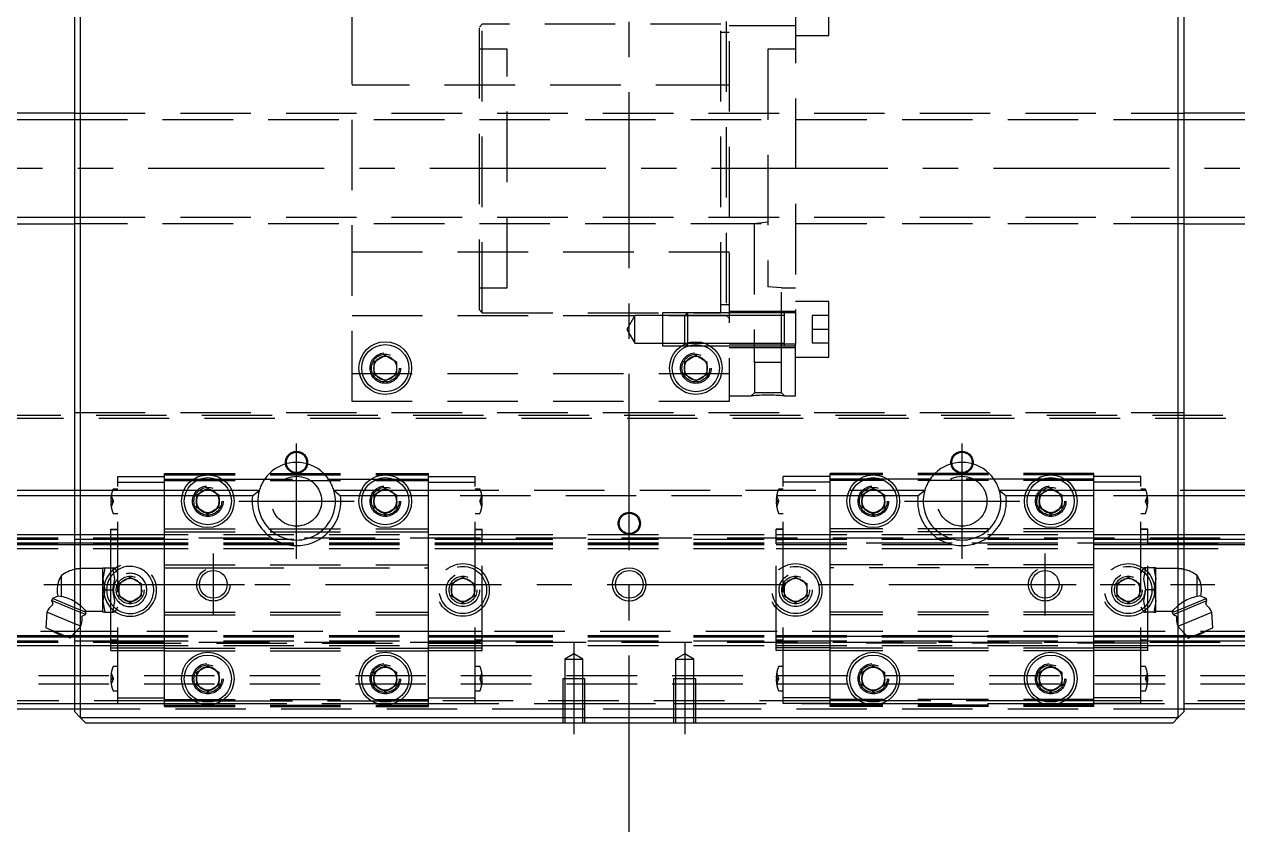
# Model space of a CAD drawing. Extents: x -13 to 794, y -395 to 120.
# Drawn here: x 120.9 to 339.7, y -119.6 to 26 of the extents above; entities that cross this region are included whole.
import ezdxf

# ---------------------------------------------------------------- set-up
doc = ezdxf.new("R2010")
doc.units = 0
doc.linetypes.add('CENTER', pattern=[50.8, 31.75, -6.35, 6.35, -6.35])
doc.linetypes.add('DASHED', pattern=[19.05, 12.7, -6.35])
doc.layers.get('0').update_dxf_attribs({"linetype": 'CONTINUOUS'})
doc.layers.add('CENTER', color=1, linetype='CENTER')

msp = doc.modelspace()

# ---------------------------------------------------------------- linework, layer by layer
at = {"color": 7, "linetype": 'CONTINUOUS'}
for p, q in [((131, 99), (131, -99)), ((329, -99), (329, 99)), ((130, -98), (130, 98)), ((330, 98), (330, -98)), ((130, 10), (28, 10)), ((403, 10), (330, 10)), ((28, -10), (130, -10)), ((330, -10), (403, -10)), ((184, -34.85), (186, -33.69)), ((184, -37.15), (184, -34.85)), ((186, -33.69), (188, -34.85)), ((188, -34.85), (188, -37.15)), ((240, -34.85), (242, -33.69)), ((240, -37.15), (240, -34.85)), ((242, -33.69), (244, -34.85)), ((244, -34.85), (244, -37.15)), ((186, -38.31), (184, -37.15)), ((188, -37.15), (186, -38.31)), ((242, -38.31), (240, -37.15)), ((244, -37.15), (242, -38.31)), ((56.71, -58), (130, -58)), ((130, -59), (57.94, -59)), ((152, -58.85), (154, -57.69)), ((152, -61.15), (152, -58.85)), ((154, -57.69), (156, -58.85)), ((156, -58.85), (156, -61.15)), ((184, -58.85), (186, -57.69)), ((184, -61.15), (184, -58.85)), ((186, -57.69), (188, -58.85)), ((188, -58.85), (188, -61.15)), ((272, -58.85), (274, -57.69)), ((272, -61.15), (272, -58.85)), ((274, -57.69), (276, -58.85)), ((276, -58.85), (276, -61.15)), ((304, -58.85), (306, -57.69)), ((304, -61.15), (304, -58.85)), ((306, -57.69), (308, -58.85)), ((308, -58.85), (308, -61.15)), ((330, -58), (403.29, -58)), ((402.06, -59), (330, -59)), ((154, -62.31), (152, -61.15)), ((156, -61.15), (154, -62.31)), ((186, -62.31), (184, -61.15)), ((188, -61.15), (186, -62.31)), ((274, -62.31), (272, -61.15)), ((276, -61.15), (274, -62.31)), ((306, -62.31), (304, -61.15)), ((308, -61.15), (306, -62.31)), ((0, -66), (130, -66)), ((0, -67.52), (130, -67.52)), ((0, -67.8), (130, -67.8)), ((330, -66), (460, -66)), ((330, -67.52), (460, -67.52)), ((330, -67.8), (460, -67.8)), ((127.6, -77.18), (127.6, -73.4)), ((332.4, -77.18), (332.4, -73.4)), ((125.98, -77.56), (125.83, -77.93)), ((125.83, -77.93), (126.04, -78.44)), ((130, -79.66), (125.83, -77.93)), ((127.1, -77.09), (125.98, -77.56)), ((130, -79.22), (125.98, -77.56)), ((126.94, -77.07), (127.6, -77.18)), ((330, -79.22), (334.02, -77.56)), ((330, -79.66), (334.17, -77.93)), ((333.06, -77.07), (332.4, -77.18)), ((334.02, -77.56), (332.9, -77.09)), ((333.96, -78.44), (334.17, -77.93)), ((334.17, -77.93), (334.02, -77.56)), ((124.97, -80), (124.77, -82.84)), ((130, -82.09), (124.97, -80)), ((330, -82.09), (335.03, -80)), ((335.23, -82.84), (335.03, -80)), ((129.2, -84.68), (124.77, -82.84)), ((330.8, -84.68), (335.23, -82.84)), ((0, -84.2), (128.05, -84.2)), ((0, -84.48), (128.73, -84.48)), ((129.2, -84.68), (130, -83.76)), ((129.37, -84.48), (130, -84.48)), ((129.62, -84.2), (130, -84.2)), ((330, -83.76), (330.8, -84.68)), ((330, -84.2), (330.38, -84.2)), ((330, -84.48), (330.63, -84.48)), ((331.27, -84.48), (460, -84.48)), ((331.95, -84.2), (460, -84.2)), ((0, -86), (130, -86)), ((330, -86), (460, -86)), ((152, -90.85), (154, -89.69)), ((154, -89.69), (156, -90.85)), ((184, -90.85), (186, -89.69)), ((186, -89.69), (188, -90.85)), ((272, -90.85), (274, -89.69)), ((274, -89.69), (276, -90.85)), ((304, -90.85), (306, -89.69)), ((306, -89.69), (308, -90.85)), ((152, -93.15), (152, -90.85)), ((156, -90.85), (156, -93.15)), ((184, -93.15), (184, -90.85)), ((188, -90.85), (188, -93.15)), ((272, -93.15), (272, -90.85)), ((276, -90.85), (276, -93.15)), ((304, -93.15), (304, -90.85)), ((308, -90.85), (308, -93.15)), ((154, -94.31), (152, -93.15)), ((156, -93.15), (154, -94.31)), ((186, -94.31), (184, -93.15)), ((188, -93.15), (186, -94.31)), ((274, -94.31), (272, -93.15)), ((276, -93.15), (274, -94.31)), ((306, -94.31), (304, -93.15)), ((308, -93.15), (306, -94.31)), ((1, -96.5), (130, -96.5)), ((130, -97.5), (2, -97.5)), ((131, -99), (130, -98)), ((330, -98), (329, -99)), ((330, -96.5), (459, -96.5)), ((458, -97.5), (330, -97.5)), ((132, -100), (131, -99)), ((131, -99), (329, -99)), ((328, -100), (132, -100)), ((329, -99), (328, -100))]:
    msp.add_line(p, q, dxfattribs=at)
at = {"color": 3, "linetype": 'DASHED'}
for p, q in [((180, -42), (180, 42)), ((248, 42), (248, -42)), ((266, 24.01), (266, 34.01)), ((260, 31.7), (260, -31.7)), ((247.5, 26.5), (247.5, -26.5)), ((203.5, 26), (203, 25.5)), ((203, -25.5), (203, 25.5)), ((246.5, 26), (203.5, 26)), ((203.5, -26), (203.5, 26)), ((246.5, -26), (246.5, 26)), ((248, 24.5), (246.5, 24.5)), ((248, 25.76), (260, 25.76)), ((260, 24.01), (266, 24.01)), ((208, 21.5), (203, 21.5)), ((208, -21.5), (208, 21.5)), ((260, 21.5), (255, 21.5)), ((255, 21.5), (255, -21.36)), ((247.5, 15), (180, 15)), ((248, 15), (247.5, 15)), ((130, 10), (330, 10)), ((330, 8.75), (130, 8.75)), ((130, -8.75), (330, -8.75)), ((330, -10), (130, -10)), ((255, -9.69), (252.54, -10)), ((252.54, -10), (252.59, -9.99)), ((252.54, -10), (252.54, -35)), ((180, -15), (247.5, -15)), ((247.5, -15), (248, -15)), ((247.5, -15), (248, -15)), ((203, -21.5), (208, -21.5)), ((257.46, -21.5), (255, -21.36)), ((257.46, -35), (257.46, -21.5)), ((257.46, -21.5), (260, -21.5)), ((266, -24.01), (260, -24.01)), ((266, -34.01), (266, -24.01)), ((203, -25.5), (203.5, -26)), ((203.5, -26), (246.5, -26)), ((240.5, -26.01), (236, -26.01)), ((236, -26.01), (236, -32.01)), ((240.5, -26.01), (240, -26.51)), ((248, -26.01), (240.5, -26.01)), ((248, -26.01), (240.5, -26.01)), ((240.5, -26.01), (240.5, -32.01)), ((246.5, -24.5), (248, -24.5)), ((260, -25.76), (248, -25.76)), ((258.01, -26.01), (248, -26.01)), ((260, -26.01), (258, -26.01)), ((258, -32.01), (258, -26.01)), ((258, -32.01), (258, -26.01)), ((180, -26.5), (247.5, -26.5)), ((231, -26.51), (229.56, -29.01)), ((236, -26.51), (231, -26.51)), ((231, -29.01), (231, -26.51)), ((240, -26.51), (236, -26.51)), ((248, -26.51), (240, -26.51)), ((240, -31.51), (240, -26.51)), ((247.5, -26.5), (248, -27)), ((258, -26.51), (248, -26.51)), ((266, -26.51), (263, -26.51)), ((263, -26.51), (263, -29.01)), ((229.56, -29.01), (231, -31.51)), ((231, -31.51), (231, -29.01)), ((266, -29.01), (263, -29.01)), ((263, -29.01), (263, -31.51)), ((231, -31.51), (236, -31.51)), ((236, -31.51), (240, -31.51)), ((236, -32.01), (239.42, -32.01)), ((239.42, -32.01), (240.5, -32.01)), ((240, -31.51), (240.5, -32.01)), ((240, -31.51), (240.44, -31.51)), ((240.44, -31.51), (243.56, -31.51)), ((240.5, -32.01), (240.53, -32.01)), ((240.5, -32.01), (240.53, -32.01)), ((240.53, -32.01), (243.47, -32.01)), ((240.53, -32.01), (243.47, -32.01)), ((243.47, -32.01), (244.58, -32.01)), ((243.47, -32.01), (244.58, -32.01)), ((243.56, -31.51), (248, -31.51)), ((244.58, -32.01), (248, -32.01)), ((244.58, -32.01), (248, -32.01)), ((248, -31.51), (258, -31.51)), ((260, -31.7), (248, -31.7)), ((248, -32.01), (258.01, -32.01)), ((248, -32.26), (260, -32.26)), ((258, -32.01), (260, -32.01)), ((258, -32.01), (258, -32.01)), ((260, -41), (260, -31.7)), ((266, -31.51), (263, -31.51)), ((257.46, -35), (252.54, -35)), ((252.55, -35), (252.55, -40.45)), ((257.45, -40.45), (257.45, -35)), ((260, -34.01), (266, -34.01)), ((248, -37), (180, -37)), ((183.5, -36), (183.52, -35.7)), ((239.5, -36), (239.52, -35.7)), ((248, -41), (252, -41)), ((252.55, -40.45), (252, -41)), ((257.45, -40.45), (252.55, -40.45)), ((258, -41), (257.45, -40.45)), ((258, -41), (260, -41)), ((248, -42), (180, -42)), ((0.5, -44.5), (459.5, -44.5)), ((1, -45), (459, -45)), ((130, -44), (330, -44)), ((137.77, -55.55), (146.2, -55.55)), ((137.77, -56.55), (137.77, -55.55)), ((137.77, -95.45), (137.77, -56.55)), ((137.77, -56.55), (146.2, -56.55)), ((146.2, -55), (193.8, -55)), ((146.2, -56), (146.2, -55)), ((146.2, -55.25), (193.8, -55.25)), ((146.2, -65), (146.2, -56)), ((146.2, -56), (151.44, -56)), ((146.2, -56.25), (193.8, -56.25)), ((151.44, -56), (152.56, -56)), ((152.56, -56), (155.44, -56)), ((155.44, -56), (156.56, -56)), ((156.56, -56), (183.44, -56)), ((183.44, -56), (184.56, -56)), ((184.56, -56), (187.44, -56)), ((187.44, -56), (188.56, -56)), ((188.56, -56), (193.8, -56)), ((193.8, -56), (193.8, -55)), ((193.8, -55.55), (202.23, -55.55)), ((193.8, -65), (193.8, -56)), ((193.8, -56.55), (202.23, -56.55)), ((202.23, -56.55), (202.23, -55.55)), ((202.23, -95.45), (202.23, -56.55)), ((257.77, -56.55), (257.77, -55.55)), ((266.2, -55.55), (257.77, -55.55)), ((257.77, -95.45), (257.77, -56.55)), ((266.2, -56.55), (257.77, -56.55)), ((266.2, -56), (266.2, -55)), ((313.8, -55), (266.2, -55)), ((313.8, -55.25), (266.2, -55.25)), ((266.2, -65), (266.2, -56)), ((271.44, -56), (266.2, -56)), ((313.8, -56.25), (266.2, -56.25)), ((272.56, -56), (271.44, -56)), ((275.44, -56), (272.56, -56)), ((276.56, -56), (275.44, -56)), ((303.44, -56), (276.56, -56)), ((304.56, -56), (303.44, -56)), ((307.44, -56), (304.56, -56)), ((308.56, -56), (307.44, -56)), ((313.8, -56), (308.56, -56)), ((313.8, -56), (313.8, -55)), ((322.23, -55.55), (313.8, -55.55)), ((313.8, -65), (313.8, -56)), ((322.23, -56.55), (313.8, -56.55)), ((322.23, -56.55), (322.23, -55.55)), ((322.23, -95.45), (322.23, -56.55)), ((130, -58), (136.84, -58)), ((136.58, -59), (130, -59)), ((137.77, -59), (136.58, -59)), ((136.58, -59), (136.9, -59.9)), ((136.84, -58), (137.77, -58)), ((137.77, -57.8), (136.99, -57.8)), ((137.77, -58), (149.69, -58)), ((149.36, -59), (137.77, -59)), ((149.87, -59), (149.36, -59)), ((149.69, -58), (150.25, -58)), ((151.44, -59), (149.87, -59)), ((150.25, -58), (152.11, -58)), ((151.71, -59), (151.44, -59)), ((152, -59), (151.71, -59)), ((152.15, -59), (152, -59)), ((152.11, -58), (152.5, -58)), ((152.2, -59), (152.15, -59)), ((155.8, -59), (152.2, -59)), ((152.5, -58), (153.36, -58)), ((153.36, -58), (153.46, -58)), ((153.46, -58), (153.5, -58)), ((153.5, -58), (154.5, -58)), ((154.5, -58), (154.54, -58)), ((154.54, -58), (154.64, -58)), ((154.64, -58), (155.5, -58)), ((155.5, -58), (155.89, -58)), ((155.85, -59), (155.8, -59)), ((156, -59), (155.85, -59)), ((155.89, -58), (157.75, -58)), ((156.29, -59), (156, -59)), ((156.56, -59), (156.29, -59)), ((158.13, -59), (156.56, -59)), ((157.75, -58), (158.31, -58)), ((158.64, -59), (158.13, -59)), ((158.31, -58), (163.29, -58)), ((162.06, -59), (158.64, -59)), ((162.06, -59), (163.29, -58)), ((176.71, -58), (181.69, -58)), ((176.71, -58), (177.94, -59)), ((181.36, -59), (177.94, -59)), ((181.87, -59), (181.36, -59)), ((181.69, -58), (182.25, -58)), ((183.44, -59), (181.87, -59)), ((182.25, -58), (184.11, -58)), ((183.71, -59), (183.44, -59)), ((184, -59), (183.71, -59)), ((184.15, -59), (184, -59)), ((184.11, -58), (184.5, -58)), ((184.2, -59), (184.15, -59)), ((187.8, -59), (184.2, -59)), ((184.5, -58), (185.36, -58)), ((185.36, -58), (185.46, -58)), ((185.46, -58), (185.5, -58)), ((185.5, -58), (186.5, -58)), ((186.5, -58), (186.54, -58)), ((186.54, -58), (186.64, -58)), ((186.64, -58), (187.5, -58)), ((187.5, -58), (187.89, -58)), ((187.85, -59), (187.8, -59)), ((188, -59), (187.85, -59)), ((187.89, -58), (189.75, -58)), ((188.29, -59), (188, -59)), ((188.56, -59), (188.29, -59)), ((190.13, -59), (188.56, -59)), ((189.75, -58), (190.31, -58)), ((190.64, -59), (190.13, -59)), ((190.31, -58), (193.8, -58)), ((193.8, -59), (190.64, -59)), ((193.8, -58), (269.69, -58)), ((269.36, -59), (193.8, -59)), ((203.01, -57.8), (202.23, -57.8)), ((203.1, -59.9), (203.42, -59)), ((256.9, -59.9), (256.58, -59)), ((257.77, -57.8), (256.99, -57.8)), ((269.87, -59), (269.36, -59)), ((269.69, -58), (270.25, -58)), ((271.44, -59), (269.87, -59)), ((270.25, -58), (272.11, -58)), ((271.71, -59), (271.44, -59)), ((272, -59), (271.71, -59)), ((272.15, -59), (272, -59)), ((272.11, -58), (272.5, -58)), ((272.2, -59), (272.15, -59)), ((275.8, -59), (272.2, -59)), ((272.5, -58), (273.36, -58)), ((273.36, -58), (273.46, -58)), ((273.46, -58), (273.5, -58)), ((273.5, -58), (274.5, -58)), ((274.5, -58), (274.54, -58)), ((274.54, -58), (274.64, -58)), ((274.64, -58), (275.5, -58)), ((275.5, -58), (275.89, -58)), ((275.85, -59), (275.8, -59)), ((276, -59), (275.85, -59)), ((275.89, -58), (277.75, -58)), ((276.29, -59), (276, -59)), ((276.56, -59), (276.29, -59)), ((278.13, -59), (276.56, -59)), ((277.75, -58), (278.31, -58)), ((278.64, -59), (278.13, -59)), ((278.31, -58), (283.29, -58)), ((282.06, -59), (278.64, -59)), ((282.06, -59), (283.29, -58)), ((296.71, -58), (301.69, -58)), ((296.71, -58), (297.94, -59)), ((301.36, -59), (297.94, -59)), ((301.87, -59), (301.36, -59)), ((301.69, -58), (302.25, -58)), ((303.44, -59), (301.87, -59)), ((302.25, -58), (304.11, -58)), ((303.71, -59), (303.44, -59)), ((304, -59), (303.71, -59)), ((304.15, -59), (304, -59)), ((304.11, -58), (304.5, -58)), ((304.2, -59), (304.15, -59)), ((307.8, -59), (304.2, -59)), ((304.5, -58), (305.36, -58)), ((305.36, -58), (305.46, -58)), ((305.46, -58), (305.5, -58)), ((305.5, -58), (306.5, -58)), ((306.5, -58), (306.54, -58)), ((306.54, -58), (306.64, -58)), ((306.64, -58), (307.5, -58)), ((307.5, -58), (307.89, -58)), ((307.85, -59), (307.8, -59)), ((308, -59), (307.85, -59)), ((307.89, -58), (309.75, -58)), ((308.29, -59), (308, -59)), ((308.56, -59), (308.29, -59)), ((310.13, -59), (308.56, -59)), ((309.75, -58), (310.31, -58)), ((310.64, -59), (310.13, -59)), ((310.31, -58), (330, -58)), ((313.8, -59), (310.64, -59)), ((330, -59), (313.8, -59)), ((323.01, -57.8), (322.23, -57.8)), ((323.42, -59), (323.1, -59.9)), ((136.5, -59.9), (136.58, -59.9)), ((136.58, -60.1), (136.5, -60.1)), ((136.58, -59.9), (136.9, -59.9)), ((136.58, -59.9), (136.58, -60.1)), ((136.9, -60.1), (136.58, -61)), ((136.58, -60.1), (136.9, -60.1)), ((136.9, -59.9), (136.94, -60)), ((136.9, -60.1), (136.94, -60)), ((151.5, -60), (151.53, -59.59)), ((183.5, -60), (183.53, -59.59)), ((203.1, -59.9), (203.06, -60)), ((203.1, -60.1), (203.06, -60)), ((203.42, -59.9), (203.1, -59.9)), ((203.42, -61), (203.1, -60.1)), ((203.42, -60.1), (203.1, -60.1)), ((203.42, -60.1), (203.42, -59.9)), ((203.42, -59.9), (203.5, -59.9)), ((203.5, -60.1), (203.42, -60.1)), ((256.58, -59.9), (256.5, -59.9)), ((256.5, -60.1), (256.58, -60.1)), ((256.58, -59.9), (256.9, -59.9)), ((256.58, -60.1), (256.58, -59.9)), ((256.58, -61), (256.9, -60.1)), ((256.58, -60.1), (256.9, -60.1)), ((256.9, -59.9), (256.94, -60)), ((256.9, -60.1), (256.94, -60)), ((271.5, -60), (271.53, -59.59)), ((303.5, -60), (303.53, -59.59)), ((323.1, -59.9), (323.06, -60)), ((323.1, -60.1), (323.06, -60)), ((323.42, -59.9), (323.1, -59.9)), ((323.1, -60.1), (323.42, -61)), ((323.42, -60.1), (323.1, -60.1)), ((323.5, -59.9), (323.42, -59.9)), ((323.42, -59.9), (323.42, -60.1)), ((323.42, -60.1), (323.5, -60.1)), ((136.99, -62.2), (137.77, -62.2)), ((202.23, -62.2), (203.01, -62.2)), ((256.99, -62.2), (257.77, -62.2)), ((322.23, -62.2), (323.01, -62.2)), ((136.5, -65.07), (137.77, -65.07)), ((136.5, -67.67), (136.5, -65.07)), ((136.5, -65.08), (137.77, -65.08)), ((146.2, -65.5), (146.2, -65)), ((146.2, -65), (193.8, -65)), ((146.2, -71.5), (146.2, -65.5)), ((146.2, -65.5), (193.8, -65.5)), ((193.8, -65.5), (193.8, -65)), ((193.8, -71.5), (193.8, -65.5)), ((202.23, -65.07), (203.5, -65.07)), ((202.23, -65.08), (203.5, -65.08)), ((203.5, -67.67), (203.5, -65.07)), ((257.77, -65.07), (256.5, -65.07)), ((256.5, -67.67), (256.5, -65.07)), ((257.77, -65.08), (256.5, -65.08)), ((266.2, -65.5), (266.2, -65)), ((313.8, -65), (266.2, -65)), ((266.2, -71.5), (266.2, -65.5)), ((313.8, -65.5), (266.2, -65.5)), ((313.8, -65.5), (313.8, -65)), ((313.8, -71.5), (313.8, -65.5)), ((323.5, -65.07), (322.23, -65.07)), ((323.5, -65.08), (322.23, -65.08)), ((323.5, -67.67), (323.5, -65.07)), ((0, -66.6), (460, -66.6)), ((0, -66.85), (130, -66.85)), ((0, -67.58), (136.5, -67.58)), ((130, -66), (136.5, -66)), ((130, -66.85), (136.5, -66.85)), ((130, -67.52), (136.5, -67.52)), ((130, -67.8), (136.5, -67.8)), ((136.5, -66), (137.77, -66)), ((136.5, -66.85), (137.77, -66.85)), ((136.5, -66.92), (137.77, -66.92)), ((136.5, -67.52), (137.77, -67.52)), ((136.5, -67.58), (137.77, -67.58)), ((136.5, -72), (136.5, -67.67)), ((136.5, -67.8), (137.77, -67.8)), ((137.77, -66), (193.8, -66)), ((137.77, -66.85), (203.5, -66.85)), ((137.77, -67.52), (203.5, -67.52)), ((137.77, -67.58), (203.5, -67.58)), ((137.77, -67.8), (203.5, -67.8)), ((193.8, -66), (203.5, -66)), ((202.23, -66.92), (203.5, -66.92)), ((203.5, -66), (256.5, -66)), ((203.5, -66.85), (256.5, -66.85)), ((203.5, -67.52), (256.5, -67.52)), ((203.5, -67.58), (256.5, -67.58)), ((203.5, -84.33), (203.5, -67.67)), ((203.5, -67.8), (256.5, -67.8)), ((256.5, -66), (313.8, -66)), ((256.5, -66.85), (323.5, -66.85)), ((256.5, -66.92), (257.77, -66.92)), ((256.5, -67.52), (323.5, -67.52)), ((323.5, -67.58), (256.5, -67.58)), ((256.5, -84.33), (256.5, -67.67)), ((256.5, -67.8), (323.5, -67.8)), ((313.8, -66), (323.5, -66)), ((322.23, -66.92), (323.5, -66.92)), ((323.5, -66), (330, -66)), ((323.5, -66.85), (330, -66.85)), ((323.5, -67.52), (330, -67.52)), ((323.5, -67.58), (460, -67.58)), ((323.5, -84.33), (323.5, -67.67)), ((323.5, -67.8), (330, -67.8)), ((330, -66.85), (460, -66.85)), ((0, -68.5), (136.5, -68.5)), ((136.5, -68.5), (137.77, -68.5)), ((137.77, -68.5), (203.5, -68.5)), ((203.5, -68.5), (256.5, -68.5)), ((256.5, -68.5), (323.5, -68.5)), ((323.5, -68.5), (460, -68.5)), ((135.04, -72.15), (131.04, -72.15)), ((131.04, -78.83), (131.04, -72.15)), ((135.04, -74), (135.04, -72)), ((135.04, -72), (135.4, -72)), ((135.4, -72), (135.04, -74)), ((135.4, -72), (136.87, -72)), ((136.5, -80), (136.5, -72)), ((136.87, -72), (137.22, -72)), ((137.22, -74), (136.87, -72)), ((137.77, -72.94), (137.22, -72)), ((146.2, -71.5), (193.8, -71.5)), ((146.2, -72), (146.2, -71.5)), ((146.2, -80), (146.2, -72)), ((146.2, -72), (155, -72)), ((155, -72), (193.8, -72)), ((193.8, -72), (193.8, -71.5)), ((193.8, -80), (193.8, -72)), ((266.2, -72), (266.2, -71.5)), ((313.8, -71.5), (266.2, -71.5)), ((266.2, -80), (266.2, -72)), ((305, -72), (266.2, -72)), ((313.8, -72), (305, -72)), ((313.8, -72), (313.8, -71.5)), ((313.8, -80), (313.8, -72)), ((322.78, -72), (322.23, -72.94)), ((323.13, -72), (322.78, -72)), ((322.78, -74), (323.13, -72)), ((324.6, -72), (323.13, -72)), ((324.96, -72), (324.6, -72)), ((324.6, -72), (324.96, -74)), ((324.96, -74), (324.96, -72)), ((328.96, -72.15), (324.96, -72.15)), ((328.96, -78.83), (328.96, -72.15)), ((135.04, -78), (135.04, -74)), ((135.04, -74), (135.4, -76)), ((136.87, -76), (137.22, -74)), ((138, -74.85), (140, -73.69)), ((140, -73.69), (142, -74.85)), ((198, -74.85), (200, -73.69)), ((200, -73.69), (202, -74.85)), ((258, -74.85), (260, -73.69)), ((260, -73.69), (262, -74.85)), ((318, -74.85), (320, -73.69)), ((320, -73.69), (322, -74.85)), ((323.13, -76), (322.78, -74)), ((324.96, -74), (324.6, -76)), ((324.96, -78), (324.96, -74)), ((135.4, -76), (135.04, -78)), ((135.4, -76), (136.87, -76)), ((137.22, -78), (136.87, -76)), ((137.5, -76), (137.53, -75.59)), ((138, -77.15), (138, -74.85)), ((142, -74.85), (142, -77.15)), ((197.5, -76), (197.53, -75.59)), ((198, -77.15), (198, -74.85)), ((202, -74.85), (202, -77.15)), ((257.5, -76), (257.53, -75.59)), ((258, -77.15), (258, -74.85)), ((262, -74.85), (262, -77.15)), ((317.5, -76), (317.53, -75.59)), ((318, -77.15), (318, -74.85)), ((322, -74.85), (322, -77.15)), ((322.78, -78), (323.13, -76)), ((324.6, -76), (323.13, -76)), ((324.6, -76), (324.96, -78)), ((130, -78.1), (131.04, -78.83)), ((135.04, -80), (135.04, -78)), ((135.04, -78), (135.4, -80)), ((136.87, -80), (137.22, -78)), ((140, -78.31), (138, -77.15)), ((142, -77.15), (140, -78.31)), ((200, -78.31), (198, -77.15)), ((202, -77.15), (200, -78.31)), ((260, -78.31), (258, -77.15)), ((262, -77.15), (260, -78.31)), ((320, -78.31), (318, -77.15)), ((322, -77.15), (320, -78.31)), ((323.13, -80), (322.78, -78)), ((324.96, -78), (324.6, -80)), ((324.96, -80), (324.96, -78)), ((330, -78.1), (328.96, -78.83)), ((132.08, -80.08), (130, -79.22)), ((131.93, -80.45), (130, -79.66)), ((131.04, -78.83), (132.08, -79.85)), ((131.42, -80.66), (131.93, -80.45)), ((132.08, -80.08), (131.9, -79.64)), ((131.93, -80.45), (132.08, -80.08)), ((132.08, -79.85), (135.04, -79.85)), ((135.4, -80), (135.04, -80)), ((135.4, -80), (136.87, -80)), ((136.5, -84.33), (136.5, -80)), ((137.22, -80), (136.87, -80)), ((137.22, -80), (137.77, -79.06)), ((146.2, -80.5), (146.2, -80)), ((146.2, -80), (193.8, -80)), ((146.2, -86.5), (146.2, -80.5)), ((146.2, -80.5), (193.8, -80.5)), ((193.8, -80.5), (193.8, -80)), ((193.8, -86.5), (193.8, -80.5)), ((266.2, -80.5), (266.2, -80)), ((313.8, -80), (266.2, -80)), ((266.2, -86.5), (266.2, -80.5)), ((313.8, -80.5), (266.2, -80.5)), ((313.8, -80.5), (313.8, -80)), ((313.8, -86.5), (313.8, -80.5)), ((322.23, -79.06), (322.78, -80)), ((322.78, -80), (323.13, -80)), ((324.6, -80), (323.13, -80)), ((324.6, -80), (324.96, -80)), ((324.96, -79.85), (327.92, -79.85)), ((328.96, -78.83), (327.92, -79.85)), ((327.92, -80.08), (330, -79.22)), ((328.1, -79.64), (327.92, -80.08)), ((327.92, -80.08), (328.07, -80.45)), ((328.07, -80.45), (330, -79.66)), ((328.07, -80.45), (328.58, -80.66)), ((131.07, -82.53), (130, -82.09)), ((130, -83.76), (131.07, -82.53)), ((328.93, -82.53), (330, -82.09)), ((328.93, -82.53), (330, -83.76)), ((136.5, -83.5), (0, -83.5)), ((0, -84.42), (136.5, -84.42)), ((0, -85.15), (130, -85.15)), ((128.05, -84.2), (129.62, -84.2)), ((128.73, -84.48), (129.37, -84.48)), ((130, -84.2), (136.5, -84.2)), ((130, -84.48), (136.5, -84.48)), ((130, -85.15), (136.5, -85.15)), ((137.77, -83.5), (136.5, -83.5)), ((136.5, -84.2), (137.77, -84.2)), ((136.5, -86.93), (136.5, -84.33)), ((136.5, -84.42), (137.77, -84.42)), ((136.5, -84.48), (137.77, -84.48)), ((137.77, -85.08), (136.5, -85.08)), ((136.5, -85.15), (137.77, -85.15)), ((193.8, -83.5), (137.77, -83.5)), ((137.77, -84.2), (193.8, -84.2)), ((137.77, -84.42), (193.8, -84.42)), ((137.77, -84.48), (193.8, -84.48)), ((137.77, -85.15), (193.8, -85.15)), ((203.5, -83.5), (193.8, -83.5)), ((193.8, -84.2), (203.5, -84.2)), ((193.8, -84.42), (203.5, -84.42)), ((193.8, -84.48), (203.5, -84.48)), ((193.8, -85.15), (203.5, -85.15)), ((203.5, -85.08), (202.23, -85.08)), ((256.5, -83.5), (203.5, -83.5)), ((203.5, -84.2), (256.5, -84.2)), ((203.5, -86.93), (203.5, -84.33)), ((203.5, -84.42), (256.5, -84.42)), ((203.5, -84.48), (256.5, -84.48)), ((203.5, -85.15), (256.5, -85.15)), ((313.8, -83.5), (256.5, -83.5)), ((256.5, -84.2), (313.8, -84.2)), ((256.5, -86.93), (256.5, -84.33)), ((313.8, -84.42), (256.5, -84.42)), ((256.5, -84.48), (313.8, -84.48)), ((257.77, -85.08), (256.5, -85.08)), ((256.5, -85.15), (313.8, -85.15)), ((323.5, -83.5), (313.8, -83.5)), ((313.8, -84.2), (323.5, -84.2)), ((323.5, -84.42), (313.8, -84.42)), ((313.8, -84.48), (323.5, -84.48)), ((313.8, -85.15), (323.5, -85.15)), ((323.5, -85.08), (322.23, -85.08)), ((460, -83.5), (323.5, -83.5)), ((323.5, -84.2), (330, -84.2)), ((323.5, -86.93), (323.5, -84.33)), ((323.5, -84.42), (460, -84.42)), ((323.5, -84.48), (330, -84.48)), ((323.5, -85.15), (330, -85.15)), ((330, -85.15), (460, -85.15)), ((330.38, -84.2), (331.95, -84.2)), ((330.63, -84.48), (331.27, -84.48)), ((0, -85.4), (460, -85.4)), ((130, -86), (136.5, -86)), ((136.5, -85.6), (203.5, -85.6)), ((136.5, -86), (137.77, -86)), ((136.5, -86.46), (137.77, -86.46)), ((136.5, -86.92), (137.77, -86.92)), ((136.5, -86.93), (137.77, -86.93)), ((137.77, -86), (193.8, -86)), ((137.77, -86.46), (146.2, -86.46)), ((137.77, -86.93), (146.2, -86.93)), ((146.2, -86.5), (193.8, -86.5)), ((146.2, -87), (146.2, -86.5)), ((146.2, -87), (193.8, -87)), ((146.2, -96), (146.2, -87)), ((193.8, -86), (203.5, -86)), ((193.8, -86.46), (202.23, -86.46)), ((193.8, -87), (193.8, -86.5)), ((193.8, -86.93), (202.23, -86.93)), ((193.8, -96), (193.8, -87)), ((202.23, -86.46), (203.5, -86.46)), ((202.23, -86.92), (203.5, -86.92)), ((202.23, -86.93), (203.5, -86.93)), ((203.5, -86), (256.5, -86)), ((323.5, -85.6), (256.5, -85.6)), ((256.5, -86), (313.8, -86)), ((257.77, -86.46), (256.5, -86.46)), ((257.77, -86.92), (256.5, -86.92)), ((257.77, -86.93), (256.5, -86.93)), ((266.2, -86.46), (257.77, -86.46)), ((266.2, -86.93), (257.77, -86.93)), ((266.2, -87), (266.2, -86.5)), ((313.8, -86.5), (266.2, -86.5)), ((266.2, -96), (266.2, -87)), ((313.8, -87), (266.2, -87)), ((313.8, -86), (323.5, -86)), ((322.23, -86.46), (313.8, -86.46)), ((313.8, -87), (313.8, -86.5)), ((322.23, -86.93), (313.8, -86.93)), ((313.8, -96), (313.8, -87)), ((323.5, -86.46), (322.23, -86.46)), ((323.5, -86.92), (322.23, -86.92)), ((323.5, -86.93), (322.23, -86.93)), ((323.5, -86), (330, -86)), ((220, -87.55), (218.35, -88.5)), ((218.35, -88.5), (218.35, -92)), ((218.35, -88.5), (221.65, -88.5)), ((221.65, -88.5), (220, -87.55)), ((221.65, -92), (221.65, -88.5)), ((240, -87.55), (238.35, -88.5)), ((238.35, -88.5), (238.35, -92)), ((238.35, -88.5), (241.65, -88.5)), ((241.65, -88.5), (240, -87.55)), ((241.65, -92), (241.65, -88.5)), ((460, -91.5), (0, -91.5)), ((136.5, -91.9), (136.58, -91.9)), ((136.58, -91), (136.9, -91.9)), ((136.58, -91.9), (136.9, -91.9)), ((136.58, -91.9), (136.58, -92.1)), ((136.9, -91.9), (136.94, -92)), ((137.77, -89.8), (136.99, -89.8)), ((151.5, -92), (151.53, -91.59)), ((183.5, -92), (183.53, -91.59)), ((203.01, -89.8), (202.23, -89.8)), ((203.1, -91.9), (203.06, -92)), ((203.1, -91.9), (203.42, -91)), ((203.42, -91.9), (203.1, -91.9)), ((203.42, -92.1), (203.42, -91.9)), ((203.42, -91.9), (203.5, -91.9)), ((256.58, -91.9), (256.5, -91.9)), ((256.9, -91.9), (256.58, -91)), ((256.58, -91.9), (256.9, -91.9)), ((256.58, -92.1), (256.58, -91.9)), ((256.9, -91.9), (256.94, -92)), ((257.77, -89.8), (256.99, -89.8)), ((271.5, -92), (271.53, -91.59)), ((303.5, -92), (303.53, -91.59)), ((323.01, -89.8), (322.23, -89.8)), ((323.1, -91.9), (323.06, -92)), ((323.42, -91), (323.1, -91.9)), ((323.42, -91.9), (323.1, -91.9)), ((323.5, -91.9), (323.42, -91.9)), ((323.42, -91.9), (323.42, -92.1)), ((460, -93), (0, -93)), ((136.58, -92.1), (136.5, -92.1)), ((136.9, -92.1), (136.58, -93)), ((136.58, -92.1), (136.9, -92.1)), ((136.9, -92.1), (136.94, -92)), ((203.1, -92.1), (203.06, -92)), ((203.42, -93), (203.1, -92.1)), ((203.42, -92.1), (203.1, -92.1)), ((203.5, -92.1), (203.42, -92.1)), ((218, -92), (218, -100)), ((222, -92), (218, -92)), ((218.35, -92), (218.35, -100)), ((221.65, -100), (221.65, -92)), ((222, -100), (222, -92)), ((238, -92), (238, -100)), ((242, -92), (238, -92)), ((238.35, -92), (238.35, -100)), ((241.65, -100), (241.65, -92)), ((242, -100), (242, -92)), ((256.5, -92.1), (256.58, -92.1)), ((256.58, -93), (256.9, -92.1)), ((256.58, -92.1), (256.9, -92.1)), ((256.9, -92.1), (256.94, -92)), ((323.1, -92.1), (323.06, -92)), ((323.1, -92.1), (323.42, -93)), ((323.42, -92.1), (323.1, -92.1)), ((323.42, -92.1), (323.5, -92.1)), ((146.2, -96), (0.5, -96)), ((136.99, -94.2), (137.77, -94.2)), ((137.77, -95.45), (146.2, -95.45)), ((137.77, -96.45), (137.77, -95.45)), ((146.2, -95.75), (193.8, -95.75)), ((146.2, -97), (146.2, -96)), ((146.2, -96), (151.44, -96)), ((151.44, -96), (152.56, -96)), ((152.56, -96), (155.44, -96)), ((155.44, -96), (156.56, -96)), ((156.56, -96), (183.44, -96)), ((183.44, -96), (184.56, -96)), ((184.56, -96), (187.44, -96)), ((187.44, -96), (188.56, -96)), ((188.56, -96), (193.8, -96)), ((193.8, -95.45), (202.23, -95.45)), ((266.2, -96), (193.8, -96)), ((193.8, -97), (193.8, -96)), ((202.23, -94.2), (203.01, -94.2)), ((202.23, -96.45), (202.23, -95.45)), ((256.99, -94.2), (257.77, -94.2)), ((266.2, -95.45), (257.77, -95.45)), ((257.77, -96.45), (257.77, -95.45)), ((313.8, -95.75), (266.2, -95.75)), ((266.2, -97), (266.2, -96)), ((271.44, -96), (266.2, -96)), ((272.56, -96), (271.44, -96)), ((275.44, -96), (272.56, -96)), ((276.56, -96), (275.44, -96)), ((303.44, -96), (276.56, -96)), ((304.56, -96), (303.44, -96)), ((307.44, -96), (304.56, -96)), ((308.56, -96), (307.44, -96)), ((313.8, -96), (308.56, -96)), ((322.23, -95.45), (313.8, -95.45)), ((459.5, -96), (313.8, -96)), ((313.8, -97), (313.8, -96)), ((322.23, -94.2), (323.01, -94.2)), ((322.23, -96.45), (322.23, -95.45)), ((130, -96.5), (146.2, -96.5)), ((218, -97.5), (130, -97.5)), ((137.77, -96.45), (146.2, -96.45)), ((146.2, -96.5), (152.48, -96.5)), ((146.2, -96.75), (193.8, -96.75)), ((146.2, -97), (193.8, -97)), ((152.48, -96.5), (155.52, -96.5)), ((155.52, -96.5), (184.48, -96.5)), ((184.48, -96.5), (187.52, -96.5)), ((187.52, -96.5), (193.8, -96.5)), ((193.8, -96.45), (202.23, -96.45)), ((193.8, -96.5), (218, -96.5)), ((218, -96.5), (222, -96.5)), ((222, -97.5), (218, -97.5)), ((222, -96.5), (238, -96.5)), ((238, -97.5), (222, -97.5)), ((238, -96.5), (242, -96.5)), ((242, -97.5), (238, -97.5)), ((242, -96.5), (266.2, -96.5)), ((330, -97.5), (242, -97.5)), ((266.2, -96.45), (257.77, -96.45)), ((266.2, -96.5), (272.48, -96.5)), ((313.8, -96.75), (266.2, -96.75)), ((313.8, -97), (266.2, -97)), ((272.48, -96.5), (275.52, -96.5)), ((275.52, -96.5), (304.48, -96.5)), ((304.48, -96.5), (307.52, -96.5)), ((307.52, -96.5), (313.8, -96.5)), ((322.23, -96.45), (313.8, -96.45)), ((313.8, -96.5), (330, -96.5))]:
    msp.add_line(p, q, dxfattribs=at)
at = {"color": 3, "linetype": 'CONTINUOUS'}
for p, q in [((130, 8.75), (28, 8.75)), ((403, 8.75), (330, 8.75)), ((28, -8.75), (130, -8.75)), ((330, -8.75), (403, -8.75))]:
    msp.add_line(p, q, dxfattribs=at)
at = {"color": 7, "linetype": 'CONTINUOUS'}
for centre, radius in [((186, -36), 4.75), ((186, -36), 4.25), ((242, -36), 4.75), ((242, -36), 4.25), ((154, -60), 4.75), ((154, -60), 4.25), ((186, -60), 4.75), ((186, -60), 4.25), ((274, -60), 4.75), ((274, -60), 4.25), ((306, -60), 4.75), ((306, -60), 4.25), ((230, -75), 3), ((155, -75), 2.5), ((230, -75), 2.5), ((305, -75), 2.5), ((154, -92), 4.75), ((186, -92), 4.75), ((274, -92), 4.75), ((306, -92), 4.75), ((154, -92), 4.25), ((186, -92), 4.25), ((274, -92), 4.25), ((306, -92), 4.25)]:
    msp.add_circle(centre, radius, dxfattribs=at)
at = {"color": 3, "linetype": 'DASHED'}
for centre, radius in [((186, -36), 2.75), ((186, -36), 2.5), ((242, -36), 2.75), ((242, -36), 2.5), ((170, -53), 2), ((170, -53), 1.83), ((290, -53), 2), ((290, -53), 1.83), ((170, -60), 4.5), ((290, -60), 4.5), ((154, -60), 2.75), ((154, -60), 2.5), ((154, -60), 2.07), ((186, -60), 2.75), ((186, -60), 2.5), ((186, -60), 2.07), ((274, -60), 2.75), ((274, -60), 2.5), ((274, -60), 2.07), ((306, -60), 2.75), ((306, -60), 2.5), ((306, -60), 2.07), ((230, -64), 2), ((230, -64), 1.83), ((155, -75), 3), ((200, -76), 4.75), ((200, -76), 4.25), ((260, -76), 4.75), ((260, -76), 4.25), ((305, -75), 3), ((320, -76), 4.75), ((320, -76), 4.25), ((140, -76), 2.5), ((140, -76), 2.1), ((200, -76), 3), ((200, -76), 2.5), ((200, -76), 2.1), ((260, -76), 3), ((260, -76), 2.5), ((260, -76), 2.1), ((320, -76), 3), ((320, -76), 2.5), ((320, -76), 2.1), ((154, -92), 2.75), ((154, -92), 2.5), ((186, -92), 2.75), ((186, -92), 2.5), ((274, -92), 2.75), ((274, -92), 2.5), ((306, -92), 2.75), ((306, -92), 2.5), ((154, -92), 2.07), ((186, -92), 2.07), ((274, -92), 2.07), ((306, -92), 2.07)]:
    msp.add_circle(centre, radius, dxfattribs=at)
for centre, radius, start, end in [((186, -36), 2.1, 137.7528, 162.2472), ((186, -36), 2.1, 102.2472, 137.7528), ((186, -36), 2.1, 77.7528, 102.2472), ((186, -36), 2.1, 42.2472, 77.7528), ((186, -36), 2.1, 17.7528, 42.2472), ((242, -36), 2.1, 137.7528, 162.2472), ((242, -36), 2.1, 102.2472, 137.7528), ((242, -36), 2.1, 77.7528, 102.2472), ((242, -36), 2.1, 42.2472, 77.7528), ((242, -36), 2.1, 17.7528, 42.2472), ((186, -36), 2.1, 162.2472, 180), ((186, -36), 2.1, 180, 197.7528), ((186, -36), 2.1, 197.7528, 222.2472), ((186, -36), 2.1, 317.7528, 342.2472), ((186, -36), 2.1, 342.2472, 17.7528), ((242, -36), 2.1, 162.2472, 180), ((242, -36), 2.1, 180, 197.7528), ((242, -36), 2.1, 197.7528, 222.2472), ((242, -36), 2.1, 317.7528, 342.2472), ((242, -36), 2.1, 342.2472, 17.7528), ((186, -36), 2.1, 222.2472, 257.7528), ((186, -36), 2.1, 257.7528, 282.2472), ((186, -36), 2.1, 282.2472, 317.7528), ((242, -36), 2.1, 222.2472, 257.7528), ((242, -36), 2.1, 257.7528, 282.2472), ((242, -36), 2.1, 282.2472, 317.7528), ((255, -84.84), 43.95, 86.0856, 93.9144), ((170, -60), 7, 45.5847, 134.4153), ((290, -60), 7, 45.5847, 134.4153), ((170, -60), 7, 134.4153, 163.3985), ((170, -60), 7, 16.6015, 45.5847), ((290, -60), 7, 134.4153, 163.3985), ((290, -60), 7, 16.6015, 45.5847), ((142.5, -60), 6, 170.4203, 179.0449), ((142.5, -60), 6, 159.1494, 170.4059), ((136.99, -57.9), 0.1, 90, 159.1494), ((154, -60), 2.06, 134.0859, 165.9141), ((154, -60), 2.1, 137.7528, 162.2472), ((154, -60), 2.1, 102.2472, 137.7528), ((154, -60), 2.06, 105.9141, 134.0859), ((154, -60), 2.06, 74.0859, 105.9141), ((154, -60), 2.1, 77.7528, 102.2472), ((154, -60), 2.1, 42.2472, 77.7528), ((154, -60), 2.06, 45.9141, 74.0859), ((154, -60), 2.06, 14.0859, 45.9141), ((154, -60), 2.1, 17.7528, 42.2472), ((170, -60), 8, 172.8192, 228.5904), ((170, -60), 7, 163.3985, 238.9973), ((170, -60), 7, 301.0027, 16.6015), ((170, -60), 8, 311.4096, 7.1808), ((186, -60), 2.06, 134.0859, 165.9141), ((186, -60), 2.1, 137.7528, 162.2472), ((186, -60), 2.1, 102.2472, 137.7528), ((186, -60), 2.06, 105.9141, 134.0859), ((186, -60), 2.06, 74.0859, 105.9141), ((186, -60), 2.1, 77.7528, 102.2472), ((186, -60), 2.1, 42.2472, 77.7528), ((186, -60), 2.06, 45.9141, 74.0859), ((186, -60), 2.06, 14.0859, 45.9141), ((186, -60), 2.1, 17.7528, 42.2472), ((203.01, -57.9), 0.1, 20.8506, 90), ((197.5, -60), 6, 9.5941, 20.8506), ((197.5, -60), 6, 0.9551, 9.5797), ((262.5, -60), 6, 170.4203, 179.0449), ((262.5, -60), 6, 159.1494, 170.4059), ((256.99, -57.9), 0.1, 90, 159.1494), ((274, -60), 2.06, 134.0859, 165.9141), ((274, -60), 2.1, 137.7528, 162.2472), ((274, -60), 2.1, 102.2472, 137.7528), ((274, -60), 2.06, 105.9141, 134.0859), ((274, -60), 2.06, 74.0859, 105.9141), ((274, -60), 2.1, 77.7528, 102.2472), ((274, -60), 2.1, 42.2472, 77.7528), ((274, -60), 2.06, 45.9141, 74.0859), ((274, -60), 2.06, 14.0859, 45.9141), ((274, -60), 2.1, 17.7528, 42.2472), ((290, -60), 8, 172.8192, 228.5904), ((290, -60), 7, 163.3985, 238.9973), ((290, -60), 7, 301.0027, 16.6015), ((290, -60), 8, 311.4096, 7.1808), ((306, -60), 2.06, 134.0859, 165.9141), ((306, -60), 2.1, 137.7528, 162.2472), ((306, -60), 2.1, 102.2472, 137.7528), ((306, -60), 2.06, 105.9141, 134.0859), ((306, -60), 2.06, 74.0859, 105.9141), ((306, -60), 2.1, 77.7528, 102.2472), ((306, -60), 2.1, 42.2472, 77.7528), ((306, -60), 2.06, 45.9141, 74.0859), ((306, -60), 2.06, 14.0859, 45.9141), ((306, -60), 2.1, 17.7528, 42.2472), ((323.01, -57.9), 0.1, 20.8506, 90), ((317.5, -60), 6, 9.5941, 20.8506), ((317.5, -60), 6, 0.9551, 9.5797), ((142.5, -60), 6, 180.9551, 189.5797), ((142.5, -60), 6, 189.5941, 200.8506), ((154, -60), 2.1, 162.2472, 180), ((154, -60), 2.1, 180, 197.7528), ((154, -60), 2.06, 165.9141, 194.0859), ((154, -60), 2.06, 194.0859, 225.9141), ((154, -60), 2.1, 197.7528, 222.2472), ((154, -60), 2.06, 314.0859, 345.9141), ((154, -60), 2.1, 317.7528, 342.2472), ((154, -60), 2.1, 342.2472, 17.7528), ((154, -60), 2.06, 0, 14.0859), ((154, -60), 2.06, 345.9141, 0), ((186, -60), 2.1, 162.2472, 180), ((186, -60), 2.1, 180, 197.7528), ((186, -60), 2.06, 165.9141, 194.0859), ((186, -60), 2.06, 194.0859, 225.9141), ((186, -60), 2.1, 197.7528, 222.2472), ((186, -60), 2.06, 314.0859, 345.9141), ((186, -60), 2.1, 317.7528, 342.2472), ((186, -60), 2.1, 342.2472, 17.7528), ((186, -60), 2.06, 0, 14.0859), ((186, -60), 2.06, 345.9141, 0), ((197.5, -60), 6, 339.1494, 350.4059), ((197.5, -60), 6, 350.4203, 359.0449), ((262.5, -60), 6, 180.9551, 189.5797), ((262.5, -60), 6, 189.5941, 200.8506), ((274, -60), 2.1, 162.2472, 180), ((274, -60), 2.1, 180, 197.7528), ((274, -60), 2.06, 165.9141, 180), ((274, -60), 2.06, 180, 194.0859), ((274, -60), 2.06, 194.0859, 225.9141), ((274, -60), 2.1, 197.7528, 222.2472), ((274, -60), 2.06, 314.0859, 345.9141), ((274, -60), 2.1, 317.7528, 342.2472), ((274, -60), 2.1, 342.2472, 17.7528), ((274, -60), 2.06, 345.9141, 14.0859), ((306, -60), 2.1, 162.2472, 180), ((306, -60), 2.1, 180, 197.7528), ((306, -60), 2.06, 165.9141, 180), ((306, -60), 2.06, 180, 194.0859), ((306, -60), 2.06, 194.0859, 225.9141), ((306, -60), 2.1, 197.7528, 222.2472), ((306, -60), 2.06, 314.0859, 345.9141), ((306, -60), 2.1, 317.7528, 342.2472), ((306, -60), 2.1, 342.2472, 17.7528), ((306, -60), 2.06, 345.9141, 14.0859), ((317.5, -60), 6, 339.1494, 350.4059), ((317.5, -60), 6, 350.4203, 359.0449), ((136.99, -62.1), 0.1, 200.8506, 270), ((154, -60), 2.1, 222.2472, 257.7528), ((154, -60), 2.06, 225.9141, 254.0859), ((154, -60), 2.06, 254.0859, 285.9141), ((154, -60), 2.1, 257.7528, 282.2472), ((154, -60), 2.1, 282.2472, 317.7528), ((154, -60), 2.06, 285.9141, 314.0859), ((186, -60), 2.1, 222.2472, 257.7528), ((186, -60), 2.06, 225.9141, 254.0859), ((186, -60), 2.06, 254.0859, 285.9141), ((186, -60), 2.1, 257.7528, 282.2472), ((186, -60), 2.1, 282.2472, 317.7528), ((186, -60), 2.06, 285.9141, 314.0859), ((203.01, -62.1), 0.1, 270, 339.1494), ((256.99, -62.1), 0.1, 200.8506, 270), ((274, -60), 2.1, 222.2472, 257.7528), ((274, -60), 2.06, 225.9141, 254.0859), ((274, -60), 2.06, 254.0859, 285.9141), ((274, -60), 2.1, 257.7528, 282.2472), ((274, -60), 2.1, 282.2472, 317.7528), ((274, -60), 2.06, 285.9141, 314.0859), ((306, -60), 2.1, 222.2472, 257.7528), ((306, -60), 2.06, 225.9141, 254.0859), ((306, -60), 2.06, 254.0859, 285.9141), ((306, -60), 2.1, 257.7528, 282.2472), ((306, -60), 2.1, 282.2472, 317.7528), ((306, -60), 2.06, 285.9141, 314.0859), ((323.01, -62.1), 0.1, 270, 339.1494), ((170, -60), 8, 228.5904, 311.4096), ((170, -60), 7, 238.9973, 301.0027), ((290, -60), 8, 228.5904, 311.4096), ((290, -60), 7, 238.9973, 301.0027), ((131.27, -78.15), 6, 92.1786, 102.2311), ((140, -76), 4.75, 124.896, 137.4631), ((140, -76), 4.75, 118.0275, 124.896), ((140, -76), 4.75, 241.9725, 118.0275), ((140, -76), 4.25, 0, 121.6801), ((328.73, -78.15), 6, 77.7689, 87.8214), ((140, -76), 4.75, 137.4631, 180), ((140, -76), 4.25, 145.4397, 214.5603), ((140, -76), 4.25, 125.4736, 145.4397), ((140, -76), 3, 138.0733, 180), ((140, -76), 4.25, 121.6801, 125.4736), ((140, -76), 3, 221.9267, 138.0733), ((140, -76), 4.75, 180, 222.5369), ((140, -76), 3, 180, 221.9267), ((140, -76), 4.25, 238.3199, 0), ((140, -76), 4.25, 214.5603, 234.5264), ((128.02, -81.27), 3.3, 337.5002, 6.8361), ((131.49, -80.85), 0.2, 112.5015, 186.8388), ((140, -76), 4.75, 222.5369, 235.104), ((140, -76), 4.75, 235.104, 241.9725), ((140, -76), 4.25, 234.5264, 238.3199), ((328.51, -80.85), 0.2, 353.1612, 67.4985), ((331.98, -81.27), 3.3, 173.1639, 202.4998), ((142.5, -92), 6, 170.4203, 179.0449), ((142.5, -92), 6, 159.1494, 170.4059), ((136.99, -89.9), 0.1, 90, 159.1494), ((154, -92), 2.1, 162.2472, 180), ((154, -92), 2.06, 165.9141, 194.0859), ((154, -92), 2.06, 134.0859, 165.9141), ((154, -92), 2.1, 137.7528, 162.2472), ((154, -92), 2.1, 102.2472, 137.7528), ((154, -92), 2.06, 105.9141, 134.0859), ((154, -92), 2.06, 74.0859, 105.9141), ((154, -92), 2.1, 77.7528, 102.2472), ((154, -92), 2.1, 42.2472, 77.7528), ((154, -92), 2.06, 45.9141, 74.0859), ((154, -92), 2.06, 14.0859, 45.9141), ((154, -92), 2.1, 17.7528, 42.2472), ((154, -92), 2.1, 342.2472, 17.7528), ((154, -92), 2.06, 0, 14.0859), ((186, -92), 2.1, 162.2472, 180), ((186, -92), 2.06, 165.9141, 194.0859), ((186, -92), 2.06, 134.0859, 165.9141), ((186, -92), 2.1, 137.7528, 162.2472), ((186, -92), 2.1, 102.2472, 137.7528), ((186, -92), 2.06, 105.9141, 134.0859), ((186, -92), 2.06, 74.0859, 105.9141), ((186, -92), 2.1, 77.7528, 102.2472), ((186, -92), 2.1, 42.2472, 77.7528), ((186, -92), 2.06, 45.9141, 74.0859), ((186, -92), 2.06, 14.0859, 45.9141), ((186, -92), 2.1, 17.7528, 42.2472), ((186, -92), 2.1, 342.2472, 17.7528), ((186, -92), 2.06, 0, 14.0859), ((203.01, -89.9), 0.1, 20.8506, 90), ((197.5, -92), 6, 9.5941, 20.8506), ((197.5, -92), 6, 0.9551, 9.5797), ((262.5, -92), 6, 170.4203, 179.0449), ((262.5, -92), 6, 159.1494, 170.4059), ((256.99, -89.9), 0.1, 90, 159.1494), ((274, -92), 2.1, 162.2472, 180), ((274, -92), 2.06, 165.9141, 180), ((274, -92), 2.06, 134.0859, 165.9141), ((274, -92), 2.1, 137.7528, 162.2472), ((274, -92), 2.1, 102.2472, 137.7528), ((274, -92), 2.06, 105.9141, 134.0859), ((274, -92), 2.06, 74.0859, 105.9141), ((274, -92), 2.1, 77.7528, 102.2472), ((274, -92), 2.1, 42.2472, 77.7528), ((274, -92), 2.06, 45.9141, 74.0859), ((274, -92), 2.06, 14.0859, 45.9141), ((274, -92), 2.1, 17.7528, 42.2472), ((274, -92), 2.1, 342.2472, 17.7528), ((274, -92), 2.06, 345.9141, 14.0859), ((306, -92), 2.1, 162.2472, 180), ((306, -92), 2.06, 165.9141, 180), ((306, -92), 2.06, 134.0859, 165.9141), ((306, -92), 2.1, 137.7528, 162.2472), ((306, -92), 2.1, 102.2472, 137.7528), ((306, -92), 2.06, 105.9141, 134.0859), ((306, -92), 2.06, 74.0859, 105.9141), ((306, -92), 2.1, 77.7528, 102.2472), ((306, -92), 2.1, 42.2472, 77.7528), ((306, -92), 2.06, 45.9141, 74.0859), ((306, -92), 2.06, 14.0859, 45.9141), ((306, -92), 2.1, 17.7528, 42.2472), ((306, -92), 2.1, 342.2472, 17.7528), ((306, -92), 2.06, 345.9141, 14.0859), ((323.01, -89.9), 0.1, 20.8506, 90), ((317.5, -92), 6, 9.5941, 20.8506), ((317.5, -92), 6, 0.9551, 9.5797), ((142.5, -92), 6, 180.9551, 189.5797), ((142.5, -92), 6, 189.5941, 200.8506), ((154, -92), 2.1, 180, 197.7528), ((154, -92), 2.06, 194.0859, 225.9141), ((154, -92), 2.1, 197.7528, 222.2472), ((154, -92), 2.1, 222.2472, 257.7528), ((154, -92), 2.06, 225.9141, 254.0859), ((154, -92), 2.06, 254.0859, 285.9141), ((154, -92), 2.1, 257.7528, 282.2472), ((154, -92), 2.1, 282.2472, 317.7528), ((154, -92), 2.06, 285.9141, 314.0859), ((154, -92), 2.06, 314.0859, 345.9141), ((154, -92), 2.1, 317.7528, 342.2472), ((154, -92), 2.06, 345.9141, 0), ((186, -92), 2.1, 180, 197.7528), ((186, -92), 2.06, 194.0859, 225.9141), ((186, -92), 2.1, 197.7528, 222.2472), ((186, -92), 2.1, 222.2472, 257.7528), ((186, -92), 2.06, 225.9141, 254.0859), ((186, -92), 2.06, 254.0859, 285.9141), ((186, -92), 2.1, 257.7528, 282.2472), ((186, -92), 2.1, 282.2472, 317.7528), ((186, -92), 2.06, 285.9141, 314.0859), ((186, -92), 2.06, 314.0859, 345.9141), ((186, -92), 2.1, 317.7528, 342.2472), ((186, -92), 2.06, 345.9141, 0), ((197.5, -92), 6, 339.1494, 350.4059), ((197.5, -92), 6, 350.4203, 359.0449), ((262.5, -92), 6, 180.9551, 189.5797), ((262.5, -92), 6, 189.5941, 200.8506), ((274, -92), 2.1, 180, 197.7528), ((274, -92), 2.06, 180, 194.0859), ((274, -92), 2.06, 194.0859, 225.9141), ((274, -92), 2.1, 197.7528, 222.2472), ((274, -92), 2.1, 222.2472, 257.7528), ((274, -92), 2.06, 225.9141, 254.0859), ((274, -92), 2.06, 254.0859, 285.9141), ((274, -92), 2.1, 257.7528, 282.2472), ((274, -92), 2.1, 282.2472, 317.7528), ((274, -92), 2.06, 285.9141, 314.0859), ((274, -92), 2.06, 314.0859, 345.9141), ((274, -92), 2.1, 317.7528, 342.2472), ((306, -92), 2.1, 180, 197.7528), ((306, -92), 2.06, 180, 194.0859), ((306, -92), 2.06, 194.0859, 225.9141), ((306, -92), 2.1, 197.7528, 222.2472), ((306, -92), 2.1, 222.2472, 257.7528), ((306, -92), 2.06, 225.9141, 254.0859), ((306, -92), 2.06, 254.0859, 285.9141), ((306, -92), 2.1, 257.7528, 282.2472), ((306, -92), 2.1, 282.2472, 317.7528), ((306, -92), 2.06, 285.9141, 314.0859), ((306, -92), 2.06, 314.0859, 345.9141), ((306, -92), 2.1, 317.7528, 342.2472), ((317.5, -92), 6, 339.1494, 350.4059), ((317.5, -92), 6, 350.4203, 359.0449), ((136.99, -94.1), 0.1, 200.8506, 270), ((203.01, -94.1), 0.1, 270, 339.1494), ((256.99, -94.1), 0.1, 200.8506, 270), ((323.01, -94.1), 0.1, 270, 339.1494)]:
    msp.add_arc(centre, radius, start, end, dxfattribs=at)
at = {"color": 7, "linetype": 'CONTINUOUS'}
for centre, radius, start, end in [((131.52, -76), 4.7, 146.4139, 179.9998), ((131.27, -78.15), 6, 102.2311, 127.7262), ((328.73, -78.15), 6, 52.2738, 77.7689), ((328.48, -76), 4.7, 0.0002, 33.5861), ((131.52, -76), 4.7, 180.0002, 193.1788), ((328.48, -76), 4.7, 346.8211, 359.9998), ((128.02, -81.27), 3.3, 128.1639, 157.4998), ((125.86, -78.51), 0.2, 308.1612, 22.4985), ((125.97, -85.01), 8, 59.7377, 78.2356), ((334.03, -85.01), 8, 101.7644, 120.2609), ((334.14, -78.51), 0.2, 157.5015, 231.8388), ((331.98, -81.27), 3.3, 22.5002, 51.8361), ((128.15, -80.95), 3.2, 229.2906, 247.5), ((128.15, -80.95), 3.2, 247.5, 265.7094), ((331.85, -80.95), 3.2, 274.2906, 292.5), ((331.85, -80.95), 3.2, 292.5, 310.7094)]:
    msp.add_arc(centre, radius, start, end, dxfattribs=at)
at = {"layer": 'CENTER', "color": 1, "linetype": 'CENTER'}
for p, q in [((230, -119.6), (230, 119.6)), ((530.6, 0), (-10.36, 0)), ((170, -70.4), (170, -49.6)), ((290, -70.4), (290, -49.6)), ((159.6, -60), (180.4, -60)), ((279.6, -60), (300.4, -60)), ((155, -80.6), (155, -69.4)), ((305, -80.6), (305, -69.4)), ((124.4, -75), (335.6, -75)), ((149.4, -75), (160.6, -75)), ((299.4, -75), (310.6, -75)), ((220, -85.55), (220, -102)), ((240, -85.55), (240, -102))]:
    msp.add_line(p, q, dxfattribs=at)

doc.saveas('drawing.dxf')
